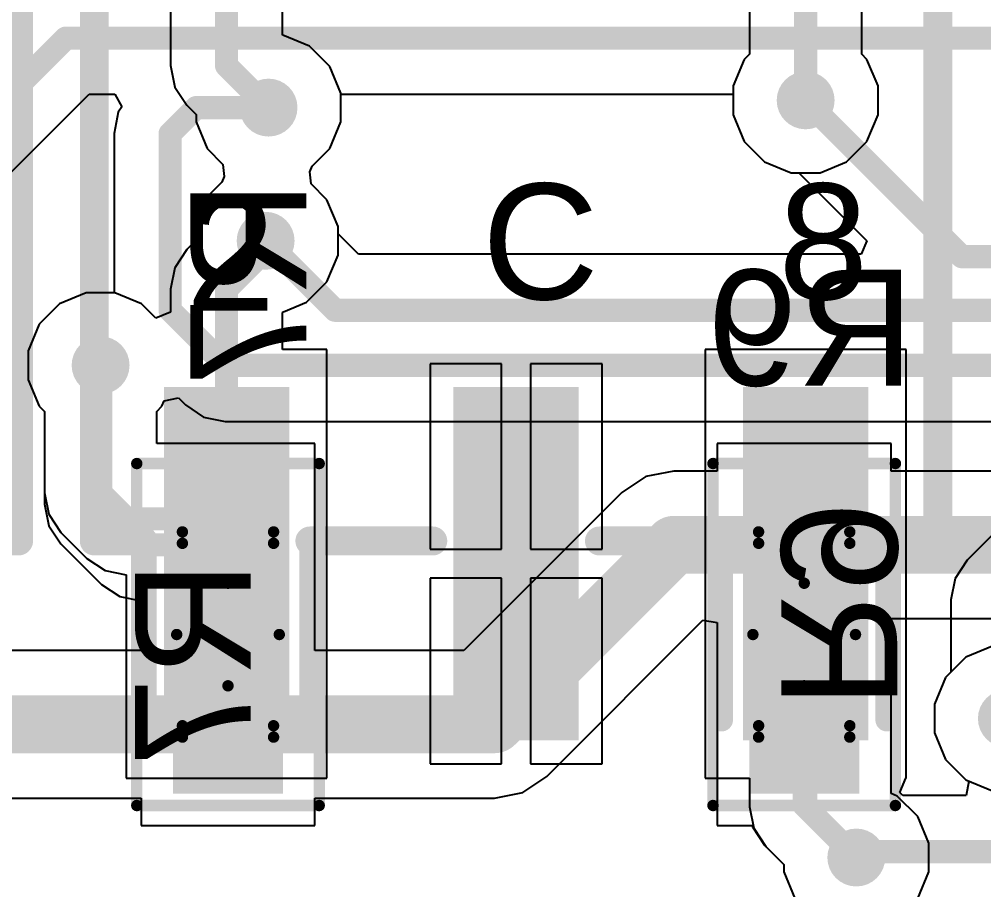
# Model space of a CAD drawing. Header units: inches. Extents: x -0.27 to 1.97, y -0.26 to 0.99.
# Drawn here: x 0.4909 to 0.824, y 0.3089 to 0.6095 of the extents above; entities that cross this region are included whole.
import ezdxf

# ---------------------------------------------------------------- set-up
doc = ezdxf.new("R2010")
doc.units = ezdxf.units.IN
doc.header["$MEASUREMENT"] = 0
for name, color, linetype in [('Bottom Layer', 5, 'Continuous'), ('Bottom Overlay', 54, 'Continuous'), ('Bottom Paste', 16, 'Continuous'), ('Bottom Solder', 6, 'Continuous'), ('Mechanical 10', 56, 'Continuous'), ('Mechanical 12', 56, 'Continuous'), ('Mechanical 14', 56, 'Continuous'), ('Mechanical 3', 76, 'Continuous'), ('Top Layer', 1, 'Continuous'), ('Top Overlay', 2, 'Continuous'), ('Top Paste', 8, 'Continuous'), ('Top Solder', 216, 'Continuous'), ('Via Holes', 16, 'Continuous')]:
    doc.layers.add(name, color=color, linetype=linetype)
doc.styles.add('Arial', font='', dxfattribs={"height": 0.2})
doc.styles.get('Arial').set_extended_font_data('Arial')

# ---------------------------------------------------------------- blocks, each defined once
blk = doc.blocks.new('SW_SMD_SM_STAR_10S_12')
at = {"layer": 'Top Layer'}
for points in [[(-0.119685, 0.212595), (-0.080315, 0.212595), (-0.080315, 0.094485), (-0.119685, 0.094485)], [(-0.019685, 0.212595), (0.019685, 0.212595), (0.019685, 0.094485), (-0.019685, 0.094485)], [(0.080315, 0.212595), (0.119685, 0.212595), (0.119685, 0.094485), (0.080315, 0.094485)], [(-0.119685, -0.094485), (-0.080315, -0.094485), (-0.080315, -0.212595), (-0.119685, -0.212595)], [(-0.019685, -0.094485), (0.019685, -0.094485), (0.019685, -0.212595), (-0.019685, -0.212595)], [(0.080315, -0.094485), (0.119685, -0.094485), (0.119685, -0.212595), (0.080315, -0.212595)]]:
    blk.add_hatch(color=1, dxfattribs=at).paths.add_polyline_path(points)
at = {"layer": 'Top Paste'}
for points in [[(-0.119685, 0.212595), (-0.080315, 0.212595), (-0.080315, 0.094485), (-0.119685, 0.094485)], [(-0.019685, 0.212595), (0.019685, 0.212595), (0.019685, 0.094485), (-0.019685, 0.094485)], [(0.080315, 0.212595), (0.119685, 0.212595), (0.119685, 0.094485), (0.080315, 0.094485)], [(-0.119685, -0.094485), (-0.080315, -0.094485), (-0.080315, -0.212595), (-0.119685, -0.212595)], [(-0.019685, -0.094485), (0.019685, -0.094485), (0.019685, -0.212595), (-0.019685, -0.212595)], [(0.080315, -0.094485), (0.119685, -0.094485), (0.119685, -0.212595), (0.080315, -0.212595)]]:
    blk.add_hatch(color=8, dxfattribs=at).paths.add_polyline_path(points)
at = {"layer": 'Top Solder'}
for points in [[(-0.121654, 0.214564), (-0.078346, 0.214564), (-0.078346, 0.092516), (-0.121654, 0.092516)], [(-0.021654, 0.214564), (0.021654, 0.214564), (0.021654, 0.092516), (-0.021654, 0.092516)], [(0.078346, 0.214564), (0.121654, 0.214564), (0.121654, 0.092516), (0.078346, 0.092516)], [(-0.121654, -0.092516), (-0.078346, -0.092516), (-0.078346, -0.214564), (-0.121654, -0.214564)], [(-0.021654, -0.092516), (0.021654, -0.092516), (0.021654, -0.214564), (-0.021654, -0.214564)], [(0.078346, -0.092516), (0.121654, -0.092516), (0.121654, -0.214564), (0.078346, -0.214564)]]:
    blk.add_hatch(color=216, dxfattribs=at).paths.add_polyline_path(points)
at = {"layer": 'Top Overlay'}
for points in [[(0.14174, 0.17323, 0.01, 0.01, 1), (0.13386, 0.17323, 0.01, 0.01, 1)], [(0.13136, 0.17323, 0.005, 0.005, 1), (0.13636, 0.17323, 0.005, 0.005, 1)], [(0.13924, 0.17323, 0.005, 0.005, 1), (0.14424, 0.17323, 0.005, 0.005, 1)], [(-0.148169, 0.145669, 0.005, 0.005, 1), (-0.143169, 0.145669, 0.005, 0.005, 1)], [(-0.148169, 0.145669, 0.005, 0.005, 1), (-0.143169, 0.145669, 0.005, 0.005, 1)], [(-0.131285, 0.145669, 0.005, 0.005, 1), (-0.126285, 0.145669, 0.005, 0.005, 1)], [(-0.073715, 0.145669, 0.005, 0.005, 1), (-0.068715, 0.145669, 0.005, 0.005, 1)], [(-0.031285, 0.145669, 0.005, 0.005, 1), (-0.026285, 0.145669, 0.005, 0.005, 1)], [(0.026285, 0.145669, 0.005, 0.005, 1), (0.031285, 0.145669, 0.005, 0.005, 1)], [(0.068715, 0.145669, 0.005, 0.005, 1), (0.073715, 0.145669, 0.005, 0.005, 1)], [(0.126285, 0.145669, 0.005, 0.005, 1), (0.131285, 0.145669, 0.005, 0.005, 1)], [(0.143169, 0.145669, 0.005, 0.005, 1), (0.148169, 0.145669, 0.005, 0.005, 1)], [(0.143169, 0.145669, 0.005, 0.005, 1), (0.148169, 0.145669, 0.005, 0.005, 1)], [(-0.148169, -0.145669, 0.005, 0.005, 1), (-0.143169, -0.145669, 0.005, 0.005, 1)], [(-0.148169, -0.145669, 0.005, 0.005, 1), (-0.143169, -0.145669, 0.005, 0.005, 1)], [(-0.131285, -0.145669, 0.005, 0.005, 1), (-0.126285, -0.145669, 0.005, 0.005, 1)], [(-0.073715, -0.145669, 0.005, 0.005, 1), (-0.068715, -0.145669, 0.005, 0.005, 1)], [(-0.031285, -0.145669, 0.005, 0.005, 1), (-0.026285, -0.145669, 0.005, 0.005, 1)], [(0.026285, -0.145669, 0.005, 0.005, 1), (0.031285, -0.145669, 0.005, 0.005, 1)], [(0.068715, -0.145669, 0.005, 0.005, 1), (0.073715, -0.145669, 0.005, 0.005, 1)], [(0.126285, -0.145669, 0.005, 0.005, 1), (0.131285, -0.145669, 0.005, 0.005, 1)], [(0.143169, -0.145669, 0.005, 0.005, 1), (0.148169, -0.145669, 0.005, 0.005, 1)], [(0.143169, -0.145669, 0.005, 0.005, 1), (0.148169, -0.145669, 0.005, 0.005, 1)]]:
    blk.add_lwpolyline(points, format="xyseb", close=True, dxfattribs=at)
for points in [[(-0.145669, 0.145669, 0.01, 0.01, 0), (-0.128785, 0.145669, 0.01, 0.01, 0)], [(-0.145669, -0.145669, 0.01, 0.01, 0), (-0.145669, 0.145669, 0.01, 0.01, 0)], [(-0.071215, 0.145669, 0.01, 0.01, 0), (-0.028785, 0.145669, 0.01, 0.01, 0)], [(0.028785, 0.145669, 0.01, 0.01, 0), (0.071215, 0.145669, 0.01, 0.01, 0)], [(0.128785, 0.145669, 0.01, 0.01, 0), (0.145669, 0.145669, 0.01, 0.01, 0)], [(0.145669, -0.145669, 0.01, 0.01, 0), (0.145669, 0.145669, 0.01, 0.01, 0)], [(-0.145669, -0.145669, 0.01, 0.01, 0), (-0.128785, -0.145669, 0.01, 0.01, 0)], [(-0.071215, -0.145669, 0.01, 0.01, 0), (-0.028785, -0.145669, 0.01, 0.01, 0)], [(0.028785, -0.145669, 0.01, 0.01, 0), (0.071215, -0.145669, 0.01, 0.01, 0)], [(0.128785, -0.145669, 0.01, 0.01, 0), (0.145669, -0.145669, 0.01, 0.01, 0)]]:
    blk.add_lwpolyline(points, format="xyseb", dxfattribs=at)
at = {"layer": 'Top Overlay', "style": 'Arial'}
for s, p in [('4', (-0.11811, 0.051957)), ('C', (-0.01575, 0.048017)), ('1', (0.09449, 0.048017)), ('C', (-0.01181, -0.062223)), ('8', (0.09055, -0.062223)), ('2', (-0.11417, -0.066153))]:
    blk.add_text(s, height=0.04, dxfattribs=at).set_placement(p)
blk = doc.blocks.new('SW_SMD_SM_STAR_10S_13')
at = {"layer": 'Top Layer'}
for points in [[(-0.119685, 0.212595), (-0.080315, 0.212595), (-0.080315, 0.094485), (-0.119685, 0.094485)], [(-0.019685, 0.212595), (0.019685, 0.212595), (0.019685, 0.094485), (-0.019685, 0.094485)], [(0.080315, 0.212595), (0.119685, 0.212595), (0.119685, 0.094485), (0.080315, 0.094485)], [(-0.119685, -0.094485), (-0.080315, -0.094485), (-0.080315, -0.212595), (-0.119685, -0.212595)], [(-0.019685, -0.094485), (0.019685, -0.094485), (0.019685, -0.212595), (-0.019685, -0.212595)], [(0.080315, -0.094485), (0.119685, -0.094485), (0.119685, -0.212595), (0.080315, -0.212595)]]:
    blk.add_hatch(color=1, dxfattribs=at).paths.add_polyline_path(points)
at = {"layer": 'Top Paste'}
for points in [[(-0.119685, 0.212595), (-0.080315, 0.212595), (-0.080315, 0.094485), (-0.119685, 0.094485)], [(-0.019685, 0.212595), (0.019685, 0.212595), (0.019685, 0.094485), (-0.019685, 0.094485)], [(0.080315, 0.212595), (0.119685, 0.212595), (0.119685, 0.094485), (0.080315, 0.094485)], [(-0.119685, -0.094485), (-0.080315, -0.094485), (-0.080315, -0.212595), (-0.119685, -0.212595)], [(-0.019685, -0.094485), (0.019685, -0.094485), (0.019685, -0.212595), (-0.019685, -0.212595)], [(0.080315, -0.094485), (0.119685, -0.094485), (0.119685, -0.212595), (0.080315, -0.212595)]]:
    blk.add_hatch(color=8, dxfattribs=at).paths.add_polyline_path(points)
at = {"layer": 'Top Solder'}
for points in [[(-0.121654, 0.214564), (-0.078346, 0.214564), (-0.078346, 0.092516), (-0.121654, 0.092516)], [(-0.021654, 0.214564), (0.021654, 0.214564), (0.021654, 0.092516), (-0.021654, 0.092516)], [(0.078346, 0.214564), (0.121654, 0.214564), (0.121654, 0.092516), (0.078346, 0.092516)], [(-0.121654, -0.092516), (-0.078346, -0.092516), (-0.078346, -0.214564), (-0.121654, -0.214564)], [(-0.021654, -0.092516), (0.021654, -0.092516), (0.021654, -0.214564), (-0.021654, -0.214564)], [(0.078346, -0.092516), (0.121654, -0.092516), (0.121654, -0.214564), (0.078346, -0.214564)]]:
    blk.add_hatch(color=216, dxfattribs=at).paths.add_polyline_path(points)
at = {"layer": 'Top Overlay'}
for points in [[(0.14174, 0.17323, 0.01, 0.01, 1), (0.13386, 0.17323, 0.01, 0.01, 1)], [(0.13136, 0.17323, 0.005, 0.005, 1), (0.13636, 0.17323, 0.005, 0.005, 1)], [(0.13924, 0.17323, 0.005, 0.005, 1), (0.14424, 0.17323, 0.005, 0.005, 1)], [(-0.148169, 0.145669, 0.005, 0.005, 1), (-0.143169, 0.145669, 0.005, 0.005, 1)], [(-0.148169, 0.145669, 0.005, 0.005, 1), (-0.143169, 0.145669, 0.005, 0.005, 1)], [(-0.131285, 0.145669, 0.005, 0.005, 1), (-0.126285, 0.145669, 0.005, 0.005, 1)], [(-0.073715, 0.145669, 0.005, 0.005, 1), (-0.068715, 0.145669, 0.005, 0.005, 1)], [(-0.031285, 0.145669, 0.005, 0.005, 1), (-0.026285, 0.145669, 0.005, 0.005, 1)], [(0.026285, 0.145669, 0.005, 0.005, 1), (0.031285, 0.145669, 0.005, 0.005, 1)], [(0.068715, 0.145669, 0.005, 0.005, 1), (0.073715, 0.145669, 0.005, 0.005, 1)], [(0.126285, 0.145669, 0.005, 0.005, 1), (0.131285, 0.145669, 0.005, 0.005, 1)], [(0.143169, 0.145669, 0.005, 0.005, 1), (0.148169, 0.145669, 0.005, 0.005, 1)], [(0.143169, 0.145669, 0.005, 0.005, 1), (0.148169, 0.145669, 0.005, 0.005, 1)], [(-0.148169, -0.145669, 0.005, 0.005, 1), (-0.143169, -0.145669, 0.005, 0.005, 1)], [(-0.148169, -0.145669, 0.005, 0.005, 1), (-0.143169, -0.145669, 0.005, 0.005, 1)], [(-0.131285, -0.145669, 0.005, 0.005, 1), (-0.126285, -0.145669, 0.005, 0.005, 1)], [(-0.073715, -0.145669, 0.005, 0.005, 1), (-0.068715, -0.145669, 0.005, 0.005, 1)], [(-0.031285, -0.145669, 0.005, 0.005, 1), (-0.026285, -0.145669, 0.005, 0.005, 1)], [(0.026285, -0.145669, 0.005, 0.005, 1), (0.031285, -0.145669, 0.005, 0.005, 1)], [(0.068715, -0.145669, 0.005, 0.005, 1), (0.073715, -0.145669, 0.005, 0.005, 1)], [(0.126285, -0.145669, 0.005, 0.005, 1), (0.131285, -0.145669, 0.005, 0.005, 1)], [(0.143169, -0.145669, 0.005, 0.005, 1), (0.148169, -0.145669, 0.005, 0.005, 1)], [(0.143169, -0.145669, 0.005, 0.005, 1), (0.148169, -0.145669, 0.005, 0.005, 1)]]:
    blk.add_lwpolyline(points, format="xyseb", close=True, dxfattribs=at)
for points in [[(-0.145669, 0.145669, 0.01, 0.01, 0), (-0.128785, 0.145669, 0.01, 0.01, 0)], [(-0.145669, -0.145669, 0.01, 0.01, 0), (-0.145669, 0.145669, 0.01, 0.01, 0)], [(-0.071215, 0.145669, 0.01, 0.01, 0), (-0.028785, 0.145669, 0.01, 0.01, 0)], [(0.028785, 0.145669, 0.01, 0.01, 0), (0.071215, 0.145669, 0.01, 0.01, 0)], [(0.128785, 0.145669, 0.01, 0.01, 0), (0.145669, 0.145669, 0.01, 0.01, 0)], [(0.145669, -0.145669, 0.01, 0.01, 0), (0.145669, 0.145669, 0.01, 0.01, 0)], [(-0.145669, -0.145669, 0.01, 0.01, 0), (-0.128785, -0.145669, 0.01, 0.01, 0)], [(-0.071215, -0.145669, 0.01, 0.01, 0), (-0.028785, -0.145669, 0.01, 0.01, 0)], [(0.028785, -0.145669, 0.01, 0.01, 0), (0.071215, -0.145669, 0.01, 0.01, 0)], [(0.128785, -0.145669, 0.01, 0.01, 0), (0.145669, -0.145669, 0.01, 0.01, 0)]]:
    blk.add_lwpolyline(points, format="xyseb", dxfattribs=at)
at = {"layer": 'Top Overlay', "style": 'Arial'}
for s, p in [('4', (-0.11811, 0.051957)), ('C', (-0.01575, 0.048017)), ('1', (0.09449, 0.048017)), ('C', (-0.01181, -0.062223)), ('8', (0.09055, -0.062223)), ('2', (-0.11417, -0.066153))]:
    blk.add_text(s, height=0.04, dxfattribs=at).set_placement(p)
blk = doc.blocks.new('RESC1608X055N_0603_B_23')
at = {"layer": 'Bottom Layer'}
for points in [[(-0.05098, 0.015), (-0.01098, 0.015), (-0.01098, -0.015), (-0.05098, -0.015)], [(0.01098, 0.015), (0.05098, 0.015), (0.05098, -0.015), (0.01098, -0.015)]]:
    blk.add_hatch(color=5, dxfattribs=at).paths.add_polyline_path(points)
at = {"layer": 'Bottom Paste'}
for points in [[(-0.05098, 0.015), (-0.01098, 0.015), (-0.01098, -0.015), (-0.05098, -0.015)], [(0.01098, 0.015), (0.05098, 0.015), (0.05098, -0.015), (0.01098, -0.015)]]:
    blk.add_hatch(color=16, dxfattribs=at).paths.add_polyline_path(points)
at = {"layer": 'Bottom Solder'}
for points in [[(-0.05498, 0.019), (-0.00698, 0.019), (-0.00698, -0.019), (-0.05498, -0.019)], [(0.00698, 0.019), (0.05498, 0.019), (0.05498, -0.019), (0.00698, -0.019)]]:
    blk.add_hatch(color=6, dxfattribs=at).paths.add_polyline_path(points)
at = {"layer": 'Mechanical 3'}
h = blk.add_hatch(color=76, dxfattribs=at)
edge = h.paths.add_edge_path()
edge.add_arc((0, 0), 0.005, 0, 360)
at = {"layer": 'Bottom Overlay'}
for points in [[(-0.02953, 0.02854, 0.00787, 0.00787, 0), (0.02953, 0.02854, 0.00787, 0.00787, 0)], [(-0.02953, -0.02854, 0.00787, 0.00787, 0), (0.02953, -0.02854, 0.00787, 0.00787, 0)]]:
    blk.add_lwpolyline(points, format="xyseb", dxfattribs=at)
for points in [[(-0.0315, 0.02854, 0.00394, 0.00394, 1), (-0.02756, 0.02854, 0.00394, 0.00394, 1)], [(0.02756, 0.02854, 0.00394, 0.00394, 1), (0.0315, 0.02854, 0.00394, 0.00394, 1)], [(-0.0315, -0.02854, 0.00394, 0.00394, 1), (-0.02756, -0.02854, 0.00394, 0.00394, 1)], [(0.02756, -0.02854, 0.00394, 0.00394, 1), (0.0315, -0.02854, 0.00394, 0.00394, 1)]]:
    blk.add_lwpolyline(points, format="xyseb", close=True, dxfattribs=at)
at = {"layer": 'Mechanical 10'}
for points in [[(-0.03543, 0.01575, 0.00394, 0.00394, 0), (0.03543, 0.01575, 0.00394, 0.00394, 0)], [(-0.03543, 0.01575, 0.00394, 0.00394, 0), (-0.03543, -0.01575, 0.00394, 0.00394, 0)], [(0.03543, 0.01575, 0.00394, 0.00394, 0), (0.03543, -0.01575, 0.00394, 0.00394, 0)], [(-0.03543, -0.01575, 0.00394, 0.00394, 0), (0.03543, -0.01575, 0.00394, 0.00394, 0)]]:
    blk.add_lwpolyline(points, format="xyseb", dxfattribs=at)
for points in [[(-0.03642, 0.01575, 0.00197, 0.00197, 1), (-0.03445, 0.01575, 0.00197, 0.00197, 1)], [(-0.03642, 0.01575, 0.00197, 0.00197, 1), (-0.03445, 0.01575, 0.00197, 0.00197, 1)], [(0.03445, 0.01575, 0.00197, 0.00197, 1), (0.03642, 0.01575, 0.00197, 0.00197, 1)], [(0.03445, 0.01575, 0.00197, 0.00197, 1), (0.03642, 0.01575, 0.00197, 0.00197, 1)], [(-0.03642, -0.01575, 0.00197, 0.00197, 1), (-0.03445, -0.01575, 0.00197, 0.00197, 1)], [(-0.03642, -0.01575, 0.00197, 0.00197, 1), (-0.03445, -0.01575, 0.00197, 0.00197, 1)], [(0.03445, -0.01575, 0.00197, 0.00197, 1), (0.03642, -0.01575, 0.00197, 0.00197, 1)], [(0.03445, -0.01575, 0.00197, 0.00197, 1), (0.03642, -0.01575, 0.00197, 0.00197, 1)]]:
    blk.add_lwpolyline(points, format="xyseb", close=True, dxfattribs=at)
at = {"layer": 'Mechanical 12'}
for points in [[(-0.03149, 0.01574, 0.00394, 0.00394, 0), (0.0315, 0.01574, 0.00394, 0.00394, 0)], [(-0.03149, 0.01574, 0.00394, 0.00394, 0), (-0.03149, -0.01575, 0.00394, 0.00394, 0)], [(0.0315, 0.01574, 0.00394, 0.00394, 0), (0.0315, -0.01575, 0.00394, 0.00394, 0)], [(-0.03149, -0.01575, 0.00394, 0.00394, 0), (0.0315, -0.01575, 0.00394, 0.00394, 0)]]:
    blk.add_lwpolyline(points, format="xyseb", dxfattribs=at)
for points in [[(-0.03248, 0.01574, 0.00197, 0.00197, 1), (-0.03051, 0.01574, 0.00197, 0.00197, 1)], [(-0.03248, 0.01574, 0.00197, 0.00197, 1), (-0.03051, 0.01574, 0.00197, 0.00197, 1)], [(0.03052, 0.01574, 0.00197, 0.00197, 1), (0.03248, 0.01574, 0.00197, 0.00197, 1)], [(0.03052, 0.01574, 0.00197, 0.00197, 1), (0.03248, 0.01574, 0.00197, 0.00197, 1)], [(-0.03248, -0.01575, 0.00197, 0.00197, 1), (-0.03051, -0.01575, 0.00197, 0.00197, 1)], [(-0.03248, -0.01575, 0.00197, 0.00197, 1), (-0.03051, -0.01575, 0.00197, 0.00197, 1)], [(0.03052, -0.01575, 0.00197, 0.00197, 1), (0.03248, -0.01575, 0.00197, 0.00197, 1)], [(0.03052, -0.01575, 0.00197, 0.00197, 1), (0.03248, -0.01575, 0.00197, 0.00197, 1)]]:
    blk.add_lwpolyline(points, format="xyseb", close=True, dxfattribs=at)
at = {"layer": 'Mechanical 14'}
for points in [[(-0.05906, 0.0315, 0.00394, 0.00394, 0), (0.05906, 0.0315, 0.00394, 0.00394, 0)], [(-0.05906, 0.0315, 0.00394, 0.00394, 0), (-0.05906, -0.0315, 0.00394, 0.00394, 0)], [(0.05906, 0.0315, 0.00394, 0.00394, 0), (0.05906, -0.0315, 0.00394, 0.00394, 0)], [(0, 0.01772, 0.00394, 0.00394, 0), (0, -0.01772, 0.00394, 0.00394, 0)], [(-0.01772, 0, 0.00394, 0.00394, 0), (0.01772, 0, 0.00394, 0.00394, 0)], [(-0.05906, -0.0315, 0.00394, 0.00394, 0), (0.05906, -0.0315, 0.00394, 0.00394, 0)]]:
    blk.add_lwpolyline(points, format="xyseb", dxfattribs=at)
for points in [[(-0.06004, 0.0315, 0.00197, 0.00197, 1), (-0.05807, 0.0315, 0.00197, 0.00197, 1)], [(-0.06004, 0.0315, 0.00197, 0.00197, 1), (-0.05807, 0.0315, 0.00197, 0.00197, 1)], [(0.05807, 0.0315, 0.00197, 0.00197, 1), (0.06004, 0.0315, 0.00197, 0.00197, 1)], [(0.05807, 0.0315, 0.00197, 0.00197, 1), (0.06004, 0.0315, 0.00197, 0.00197, 1)], [(-0.00098, 0.01772, 0.00197, 0.00197, 1), (0.00098, 0.01772, 0.00197, 0.00197, 1)], [(-0.0187, 0, 0.00197, 0.00197, 1), (-0.01673, 0, 0.00197, 0.00197, 1)], [(0.01673, 0, 0.00197, 0.00197, 1), (0.0187, 0, 0.00197, 0.00197, 1)], [(-0.00098, -0.01772, 0.00197, 0.00197, 1), (0.00098, -0.01772, 0.00197, 0.00197, 1)], [(-0.06004, -0.0315, 0.00197, 0.00197, 1), (-0.05807, -0.0315, 0.00197, 0.00197, 1)], [(-0.06004, -0.0315, 0.00197, 0.00197, 1), (-0.05807, -0.0315, 0.00197, 0.00197, 1)], [(0.05807, -0.0315, 0.00197, 0.00197, 1), (0.06004, -0.0315, 0.00197, 0.00197, 1)], [(0.05807, -0.0315, 0.00197, 0.00197, 1), (0.06004, -0.0315, 0.00197, 0.00197, 1)]]:
    blk.add_lwpolyline(points, format="xyseb", close=True, dxfattribs=at)
at = {"layer": 'Mechanical 10', "style": 'Arial', "text_generation_flag": 2}
blk.add_text('R9', height=0.04, rotation=180, dxfattribs=at).set_placement((-0.02559, 0.00787))
blk = doc.blocks.new('RESC1608X055N_0603_B_25')
at = {"layer": 'Bottom Layer'}
for points in [[(-0.05098, 0.015), (-0.01098, 0.015), (-0.01098, -0.015), (-0.05098, -0.015)], [(0.01098, 0.015), (0.05098, 0.015), (0.05098, -0.015), (0.01098, -0.015)]]:
    blk.add_hatch(color=5, dxfattribs=at).paths.add_polyline_path(points)
at = {"layer": 'Bottom Paste'}
for points in [[(-0.05098, 0.015), (-0.01098, 0.015), (-0.01098, -0.015), (-0.05098, -0.015)], [(0.01098, 0.015), (0.05098, 0.015), (0.05098, -0.015), (0.01098, -0.015)]]:
    blk.add_hatch(color=16, dxfattribs=at).paths.add_polyline_path(points)
at = {"layer": 'Bottom Solder'}
for points in [[(-0.05498, 0.019), (-0.00698, 0.019), (-0.00698, -0.019), (-0.05498, -0.019)], [(0.00698, 0.019), (0.05498, 0.019), (0.05498, -0.019), (0.00698, -0.019)]]:
    blk.add_hatch(color=6, dxfattribs=at).paths.add_polyline_path(points)
at = {"layer": 'Mechanical 3'}
h = blk.add_hatch(color=76, dxfattribs=at)
edge = h.paths.add_edge_path()
edge.add_arc((0, 0), 0.005, 0, 360)
at = {"layer": 'Bottom Overlay'}
for points in [[(0.02953, 0.02854, 0.00787, 0.00787, 0), (-0.02953, 0.02854, 0.00787, 0.00787, 0)], [(0.02953, -0.02854, 0.00787, 0.00787, 0), (-0.02953, -0.02854, 0.00787, 0.00787, 0)]]:
    blk.add_lwpolyline(points, format="xyseb", dxfattribs=at)
for points in [[(-0.0315, 0.02854, 0.00394, 0.00394, 1), (-0.02756, 0.02854, 0.00394, 0.00394, 1)], [(0.02756, 0.02854, 0.00394, 0.00394, 1), (0.0315, 0.02854, 0.00394, 0.00394, 1)], [(-0.0315, -0.02854, 0.00394, 0.00394, 1), (-0.02756, -0.02854, 0.00394, 0.00394, 1)], [(0.02756, -0.02854, 0.00394, 0.00394, 1), (0.0315, -0.02854, 0.00394, 0.00394, 1)]]:
    blk.add_lwpolyline(points, format="xyseb", close=True, dxfattribs=at)
at = {"layer": 'Mechanical 10'}
for points in [[(0.03543, 0.01575, 0.00394, 0.00394, 0), (-0.03543, 0.01575, 0.00394, 0.00394, 0)], [(-0.03543, -0.01575, 0.00394, 0.00394, 0), (-0.03543, 0.01575, 0.00394, 0.00394, 0)], [(0.03543, -0.01575, 0.00394, 0.00394, 0), (0.03543, 0.01575, 0.00394, 0.00394, 0)], [(0.03543, -0.01575, 0.00394, 0.00394, 0), (-0.03543, -0.01575, 0.00394, 0.00394, 0)]]:
    blk.add_lwpolyline(points, format="xyseb", dxfattribs=at)
for points in [[(-0.03642, 0.01575, 0.00197, 0.00197, 1), (-0.03445, 0.01575, 0.00197, 0.00197, 1)], [(-0.03642, 0.01575, 0.00197, 0.00197, 1), (-0.03445, 0.01575, 0.00197, 0.00197, 1)], [(0.03445, 0.01575, 0.00197, 0.00197, 1), (0.03642, 0.01575, 0.00197, 0.00197, 1)], [(0.03445, 0.01575, 0.00197, 0.00197, 1), (0.03642, 0.01575, 0.00197, 0.00197, 1)], [(-0.03642, -0.01575, 0.00197, 0.00197, 1), (-0.03445, -0.01575, 0.00197, 0.00197, 1)], [(-0.03642, -0.01575, 0.00197, 0.00197, 1), (-0.03445, -0.01575, 0.00197, 0.00197, 1)], [(0.03445, -0.01575, 0.00197, 0.00197, 1), (0.03642, -0.01575, 0.00197, 0.00197, 1)], [(0.03445, -0.01575, 0.00197, 0.00197, 1), (0.03642, -0.01575, 0.00197, 0.00197, 1)]]:
    blk.add_lwpolyline(points, format="xyseb", close=True, dxfattribs=at)
at = {"layer": 'Mechanical 12'}
for points in [[(0.0315, 0.01574, 0.00394, 0.00394, 0), (-0.03149, 0.01574, 0.00394, 0.00394, 0)], [(-0.03149, -0.01575, 0.00394, 0.00394, 0), (-0.03149, 0.01574, 0.00394, 0.00394, 0)], [(0.0315, -0.01575, 0.00394, 0.00394, 0), (0.0315, 0.01574, 0.00394, 0.00394, 0)], [(0.0315, -0.01575, 0.00394, 0.00394, 0), (-0.03149, -0.01575, 0.00394, 0.00394, 0)]]:
    blk.add_lwpolyline(points, format="xyseb", dxfattribs=at)
for points in [[(-0.03248, 0.01574, 0.00197, 0.00197, 1), (-0.03051, 0.01574, 0.00197, 0.00197, 1)], [(-0.03248, 0.01574, 0.00197, 0.00197, 1), (-0.03051, 0.01574, 0.00197, 0.00197, 1)], [(0.03052, 0.01574, 0.00197, 0.00197, 1), (0.03248, 0.01574, 0.00197, 0.00197, 1)], [(0.03052, 0.01574, 0.00197, 0.00197, 1), (0.03248, 0.01574, 0.00197, 0.00197, 1)], [(-0.03248, -0.01575, 0.00197, 0.00197, 1), (-0.03051, -0.01575, 0.00197, 0.00197, 1)], [(-0.03248, -0.01575, 0.00197, 0.00197, 1), (-0.03051, -0.01575, 0.00197, 0.00197, 1)], [(0.03052, -0.01575, 0.00197, 0.00197, 1), (0.03248, -0.01575, 0.00197, 0.00197, 1)], [(0.03052, -0.01575, 0.00197, 0.00197, 1), (0.03248, -0.01575, 0.00197, 0.00197, 1)]]:
    blk.add_lwpolyline(points, format="xyseb", close=True, dxfattribs=at)
at = {"layer": 'Mechanical 14'}
for points in [[(0.05906, 0.0315, 0.00394, 0.00394, 0), (-0.05906, 0.0315, 0.00394, 0.00394, 0)], [(-0.05906, -0.0315, 0.00394, 0.00394, 0), (-0.05906, 0.0315, 0.00394, 0.00394, 0)], [(0.05906, -0.0315, 0.00394, 0.00394, 0), (0.05906, 0.0315, 0.00394, 0.00394, 0)], [(0, -0.01772, 0.00394, 0.00394, 0), (0, 0.01772, 0.00394, 0.00394, 0)], [(0.01772, 0, 0.00394, 0.00394, 0), (-0.01772, 0, 0.00394, 0.00394, 0)], [(0.05906, -0.0315, 0.00394, 0.00394, 0), (-0.05906, -0.0315, 0.00394, 0.00394, 0)]]:
    blk.add_lwpolyline(points, format="xyseb", dxfattribs=at)
for points in [[(-0.06004, 0.0315, 0.00197, 0.00197, 1), (-0.05807, 0.0315, 0.00197, 0.00197, 1)], [(-0.06004, 0.0315, 0.00197, 0.00197, 1), (-0.05807, 0.0315, 0.00197, 0.00197, 1)], [(0.05807, 0.0315, 0.00197, 0.00197, 1), (0.06004, 0.0315, 0.00197, 0.00197, 1)], [(0.05807, 0.0315, 0.00197, 0.00197, 1), (0.06004, 0.0315, 0.00197, 0.00197, 1)], [(-0.00098, 0.01772, 0.00197, 0.00197, 1), (0.00098, 0.01772, 0.00197, 0.00197, 1)], [(-0.0187, 0, 0.00197, 0.00197, 1), (-0.01673, 0, 0.00197, 0.00197, 1)], [(0.01673, 0, 0.00197, 0.00197, 1), (0.0187, 0, 0.00197, 0.00197, 1)], [(-0.00098, -0.01772, 0.00197, 0.00197, 1), (0.00098, -0.01772, 0.00197, 0.00197, 1)], [(-0.06004, -0.0315, 0.00197, 0.00197, 1), (-0.05807, -0.0315, 0.00197, 0.00197, 1)], [(-0.06004, -0.0315, 0.00197, 0.00197, 1), (-0.05807, -0.0315, 0.00197, 0.00197, 1)], [(0.05807, -0.0315, 0.00197, 0.00197, 1), (0.06004, -0.0315, 0.00197, 0.00197, 1)], [(0.05807, -0.0315, 0.00197, 0.00197, 1), (0.06004, -0.0315, 0.00197, 0.00197, 1)]]:
    blk.add_lwpolyline(points, format="xyseb", close=True, dxfattribs=at)
at = {"layer": 'Mechanical 10', "style": 'Arial', "text_generation_flag": 2}
blk.add_text('R7', height=0.04, rotation=-180, dxfattribs=at).set_placement((-0.02559, 0.00787))

msp = doc.modelspace()

# ---------------------------------------------------------------- hatches: boundary and pattern name
at = {"layer": 'Bottom Layer'}
h = msp.add_hatch(color=5, dxfattribs=at)
edge = h.paths.add_edge_path()
edge.add_arc((0.7625, 0.5815), 0.01, 0, 360)
h = msp.add_hatch(color=5, dxfattribs=at)
edge = h.paths.add_edge_path()
edge.add_arc((0.577, 0.579), 0.01, 0, 360)
h = msp.add_hatch(color=5, dxfattribs=at)
edge = h.paths.add_edge_path()
edge.add_arc((0.576, 0.533), 0.01, 0, 360)
h = msp.add_hatch(color=5, dxfattribs=at)
edge = h.paths.add_edge_path()
edge.add_arc((0.519, 0.49), 0.01, 0, 360)
h = msp.add_hatch(color=5, dxfattribs=at)
edge = h.paths.add_edge_path()
edge.add_arc((0.832, 0.368), 0.01, 0, 360)
h = msp.add_hatch(color=5, dxfattribs=at)
edge = h.paths.add_edge_path()
edge.add_arc((0.78, 0.32), 0.01, 0, 360)
at = {"layer": 'Top Layer'}
h = msp.add_hatch(color=1, dxfattribs=at)
edge = h.paths.add_edge_path()
edge.add_arc((0.7625, 0.5815), 0.01, 0, 360)
h = msp.add_hatch(color=1, dxfattribs=at)
edge = h.paths.add_edge_path()
edge.add_arc((0.577, 0.579), 0.01, 0, 360)
h = msp.add_hatch(color=1, dxfattribs=at)
edge = h.paths.add_edge_path()
edge.add_arc((0.576, 0.533), 0.01, 0, 360)
h = msp.add_hatch(color=1, dxfattribs=at)
edge = h.paths.add_edge_path()
edge.add_arc((0.519, 0.49), 0.01, 0, 360)
h = msp.add_hatch(color=1, dxfattribs=at)
edge = h.paths.add_edge_path()
edge.add_arc((0.832, 0.368), 0.01, 0, 360)
h = msp.add_hatch(color=1, dxfattribs=at)
edge = h.paths.add_edge_path()
edge.add_arc((0.78, 0.32), 0.01, 0, 360)
at = {"layer": 'Via Holes'}
h = msp.add_hatch(color=7, dxfattribs=at)
edge = h.paths.add_edge_path()
edge.add_arc((0.7625, 0.5815), 0.006, 0, 360)
h = msp.add_hatch(color=7, dxfattribs=at)
edge = h.paths.add_edge_path()
edge.add_arc((0.577, 0.579), 0.006, 0, 360)
h = msp.add_hatch(color=7, dxfattribs=at)
edge = h.paths.add_edge_path()
edge.add_arc((0.576, 0.533), 0.006, 0, 360)
h = msp.add_hatch(color=7, dxfattribs=at)
edge = h.paths.add_edge_path()
edge.add_arc((0.519, 0.49), 0.006, 0, 360)
h = msp.add_hatch(color=7, dxfattribs=at)
edge = h.paths.add_edge_path()
edge.add_arc((0.78, 0.32), 0.006, 0, 360)

# ---------------------------------------------------------------- linework, layer by layer
at = {"layer": 'Bottom Layer'}
for p, q in [((0.47, 0.5386), (0.51502, 0.58363)), ((0.51502, 0.58363), (0.52395, 0.58363)), ((0.52395, 0.58363), (0.52631, 0.57922)), ((0.602, 0.57403), (0.602, 0.58363)), ((0.602, 0.58363), (0.7375, 0.58363)), ((0.7375, 0.58363), (0.7375, 0.57653)), ((0.5251, 0.57741), (0.52363, 0.57)), ((0.52631, 0.57922), (0.5251, 0.57741)), ((0.7375, 0.57653), (0.74131, 0.56734)), ((0.59819, 0.56484), (0.602, 0.57403)), ((0.52363, 0.57), (0.52363, 0.515)), ((0.74131, 0.56734), (0.74834, 0.56031)), ((0.59212, 0.55877), (0.59819, 0.56484)), ((0.74834, 0.56031), (0.75753, 0.5565)), ((0.59127, 0.55679), (0.59212, 0.55877)), ((0.59173, 0.55263), (0.59127, 0.55679)), ((0.75753, 0.5565), (0.7601, 0.5565)), ((0.7601, 0.5565), (0.78361, 0.53299)), ((0.59719, 0.54716), (0.59173, 0.55263)), ((0.601, 0.53797), (0.59719, 0.54716)), ((0.601, 0.5354), (0.601, 0.53797)), ((0.60802, 0.52837), (0.601, 0.5354)), ((0.78361, 0.53299), (0.7817, 0.52837)), ((0.7817, 0.52837), (0.60802, 0.52837)), ((0.51403, 0.515), (0.50484, 0.51119)), ((0.52363, 0.515), (0.51403, 0.515)), ((0.50484, 0.51119), (0.49781, 0.50416)), ((0.49781, 0.50416), (0.494, 0.49497)), ((0.494, 0.49497), (0.494, 0.48503)), ((0.494, 0.48503), (0.49781, 0.47584)), ((0.54019, 0.47584), (0.54098, 0.47774)), ((0.54098, 0.47774), (0.54589, 0.47872)), ((0.54589, 0.47872), (0.5483, 0.4763)), ((0.49781, 0.47584), (0.49963, 0.47402)), ((0.49963, 0.47402), (0.49963, 0.442)), ((0.53837, 0.47402), (0.54019, 0.47584)), ((0.53837, 0.463), (0.53837, 0.47402)), ((0.5483, 0.4763), (0.55459, 0.4721)), ((0.55459, 0.4721), (0.562, 0.47063)), ((0.562, 0.47063), (1.07246, 0.47063)), ((0.593, 0.463), (0.53837, 0.463)), ((0.593, 0.39152), (0.593, 0.463)), ((0.792, 0.463), (0.732, 0.463)), ((0.732, 0.463), (0.732, 0.45349)), ((0.792, 0.45349), (0.792, 0.463)), ((0.717, 0.45349), (0.70725, 0.45155)), ((0.732, 0.45349), (0.717, 0.45349)), ((0.851, 0.45349), (0.792, 0.45349)), ((0.70725, 0.45155), (0.69898, 0.44602)), ((0.69898, 0.44602), (0.64447, 0.39152)), ((0.49963, 0.442), (0.5011, 0.43459)), ((0.5011, 0.43459), (0.5053, 0.4283)), ((0.5053, 0.4283), (0.5193, 0.4143)), ((0.5193, 0.4143), (0.52559, 0.4101)), ((0.52559, 0.4101), (0.533, 0.40863)), ((0.533, 0.40863), (0.533, 0.39152)), ((0.67306, 0.34801), (0.727, 0.40195)), ((0.727, 0.40195), (0.732, 0.40116)), ((0.732, 0.40116), (0.732, 0.33103)), ((0.792, 0.34209), (0.792, 0.40251)), ((0.792, 0.40251), (0.851, 0.40251)), ((0.533, 0.39152), (0.478, 0.39152)), ((0.64447, 0.39152), (0.593, 0.39152)), ((0.82703, 0.393), (0.81784, 0.38919)), ((0.81784, 0.38919), (0.81081, 0.38216)), ((0.81081, 0.38216), (0.807, 0.37297)), ((0.807, 0.37297), (0.807, 0.36303)), ((0.807, 0.36303), (0.81081, 0.35384)), ((0.81081, 0.35384), (0.81784, 0.34681)), ((0.66479, 0.34248), (0.67306, 0.34801)), ((0.81784, 0.34681), (0.82703, 0.343)), ((0.478, 0.34054), (0.533, 0.34054)), ((0.533, 0.34054), (0.533, 0.33103)), ((0.593, 0.33103), (0.593, 0.34054)), ((0.593, 0.34054), (0.65503, 0.34054)), ((0.65503, 0.34054), (0.66479, 0.34248)), ((0.79416, 0.34119), (0.792, 0.34209)), ((0.80119, 0.33416), (0.79416, 0.34119)), ((0.805, 0.32497), (0.80119, 0.33416)), ((0.533, 0.33103), (0.593, 0.33103)), ((0.732, 0.33103), (0.74401, 0.33103)), ((0.74401, 0.33103), (0.7441, 0.33059)), ((0.7441, 0.33059), (0.7483, 0.3243)), ((0.7483, 0.3243), (0.755, 0.3176)), ((0.805, 0.31503), (0.805, 0.32497)), ((0.755, 0.3176), (0.755, 0.31503)), ((0.755, 0.31503), (0.75881, 0.30584)), ((0.80119, 0.30584), (0.805, 0.31503))]:
    msp.add_line(p, q, dxfattribs=at)
for points in [[(0.445, 0.541, 0.008, 0.008, 0), (0.507, 0.603, 0.008, 0.008, 0)], [(0.507, 0.603, 0.008, 0.008, 0), (1.162, 0.603, 0.008, 0.008, 0)], [(0.543, 0.57, 0.008, 0.008, 0), (0.552, 0.579, 0.008, 0.008, 0)], [(0.552, 0.579, 0.008, 0.008, 0), (0.577, 0.579, 0.008, 0.008, 0)], [(0.7625, 0.5815, 0.008, 0.008, 0), (0.8165, 0.5275, 0.008, 0.008, 0)], [(0.543, 0.509, 0.008, 0.008, 0), (0.543, 0.57, 0.008, 0.008, 0)], [(0.576, 0.533, 0.008, 0.008, 0), (0.6, 0.509, 0.008, 0.008, 0)], [(0.8165, 0.5275, 0.008, 0.008, 0), (1.1085, 0.5275, 0.008, 0.008, 0)], [(0.543, 0.509, 0.008, 0.008, 0), (0.562, 0.49, 0.008, 0.008, 0)], [(0.6, 0.509, 0.008, 0.008, 0), (1.09, 0.509, 0.008, 0.008, 0)], [(0.519, 0.442, 0.008, 0.008, 0), (0.519, 0.49, 0.008, 0.008, 0)], [(0.562, 0.49, 0.008, 0.008, 0), (1.081, 0.49, 0.008, 0.008, 0)], [(0.519, 0.442, 0.008, 0.008, 0), (0.533, 0.428, 0.008, 0.008, 0)], [(0.65503, 0.36603, 0.02, 0.02, 0), (0.717, 0.428, 0.02, 0.02, 0)], [(0.717, 0.428, 0.02, 0.02, 0), (0.762, 0.428, 0.02, 0.02, 0)], [(0.762, 0.428, 0.02, 0.02, 0), (0.881, 0.428, 0.02, 0.02, 0)], [(0.533, 0.428, 0.008, 0.008, 0), (0.563, 0.428, 0.008, 0.008, 0)], [(0.448, 0.36603, 0.02, 0.02, 0), (0.563, 0.36603, 0.02, 0.02, 0)], [(0.563, 0.36603, 0.02, 0.02, 0), (0.65503, 0.36603, 0.02, 0.02, 0)], [(0.762, 0.338, 0.008, 0.008, 0), (0.762, 0.36603, 0.008, 0.008, 0)], [(0.762, 0.338, 0.008, 0.008, 0), (0.78, 0.32, 0.008, 0.008, 0)]]:
    msp.add_lwpolyline(points, format="xyseb", dxfattribs=at)
for points in [[(0.505, 0.603, 0.004, 0.004, 1), (0.509, 0.603, 0.004, 0.004, 1)], [(0.505, 0.603, 0.004, 0.004, 1), (0.509, 0.603, 0.004, 0.004, 1)], [(0.55, 0.579, 0.004, 0.004, 1), (0.554, 0.579, 0.004, 0.004, 1)], [(0.55, 0.579, 0.004, 0.004, 1), (0.554, 0.579, 0.004, 0.004, 1)], [(0.575, 0.579, 0.004, 0.004, 1), (0.579, 0.579, 0.004, 0.004, 1)], [(0.7605, 0.5815, 0.004, 0.004, 1), (0.7645, 0.5815, 0.004, 0.004, 1)], [(0.541, 0.57, 0.004, 0.004, 1), (0.545, 0.57, 0.004, 0.004, 1)], [(0.541, 0.57, 0.004, 0.004, 1), (0.545, 0.57, 0.004, 0.004, 1)], [(0.574, 0.533, 0.004, 0.004, 1), (0.578, 0.533, 0.004, 0.004, 1)], [(0.8145, 0.5275, 0.004, 0.004, 1), (0.8185, 0.5275, 0.004, 0.004, 1)], [(0.8145, 0.5275, 0.004, 0.004, 1), (0.8185, 0.5275, 0.004, 0.004, 1)], [(0.541, 0.509, 0.004, 0.004, 1), (0.545, 0.509, 0.004, 0.004, 1)], [(0.541, 0.509, 0.004, 0.004, 1), (0.545, 0.509, 0.004, 0.004, 1)], [(0.598, 0.509, 0.004, 0.004, 1), (0.602, 0.509, 0.004, 0.004, 1)], [(0.598, 0.509, 0.004, 0.004, 1), (0.602, 0.509, 0.004, 0.004, 1)], [(0.517, 0.49, 0.004, 0.004, 1), (0.521, 0.49, 0.004, 0.004, 1)], [(0.56, 0.49, 0.004, 0.004, 1), (0.564, 0.49, 0.004, 0.004, 1)], [(0.56, 0.49, 0.004, 0.004, 1), (0.564, 0.49, 0.004, 0.004, 1)], [(0.517, 0.442, 0.004, 0.004, 1), (0.521, 0.442, 0.004, 0.004, 1)], [(0.517, 0.442, 0.004, 0.004, 1), (0.521, 0.442, 0.004, 0.004, 1)], [(0.712, 0.428, 0.01, 0.01, 1), (0.722, 0.428, 0.01, 0.01, 1)], [(0.712, 0.428, 0.01, 0.01, 1), (0.722, 0.428, 0.01, 0.01, 1)], [(0.757, 0.428, 0.01, 0.01, 1), (0.767, 0.428, 0.01, 0.01, 1)], [(0.757, 0.428, 0.01, 0.01, 1), (0.767, 0.428, 0.01, 0.01, 1)], [(0.531, 0.428, 0.004, 0.004, 1), (0.535, 0.428, 0.004, 0.004, 1)], [(0.531, 0.428, 0.004, 0.004, 1), (0.535, 0.428, 0.004, 0.004, 1)], [(0.561, 0.428, 0.004, 0.004, 1), (0.565, 0.428, 0.004, 0.004, 1)], [(0.558, 0.36603, 0.01, 0.01, 1), (0.568, 0.36603, 0.01, 0.01, 1)], [(0.558, 0.36603, 0.01, 0.01, 1), (0.568, 0.36603, 0.01, 0.01, 1)], [(0.65003, 0.36603, 0.01, 0.01, 1), (0.66003, 0.36603, 0.01, 0.01, 1)], [(0.65003, 0.36603, 0.01, 0.01, 1), (0.66003, 0.36603, 0.01, 0.01, 1)], [(0.76, 0.36603, 0.004, 0.004, 1), (0.764, 0.36603, 0.004, 0.004, 1)], [(0.76, 0.338, 0.004, 0.004, 1), (0.764, 0.338, 0.004, 0.004, 1)], [(0.76, 0.338, 0.004, 0.004, 1), (0.764, 0.338, 0.004, 0.004, 1)], [(0.778, 0.32, 0.004, 0.004, 1), (0.782, 0.32, 0.004, 0.004, 1)]]:
    msp.add_lwpolyline(points, format="xyseb", close=True, dxfattribs=at)
at = {"layer": 'Top Layer'}
for p, q in [((0.54313, 0.65448), (0.54313, 0.5935)), ((0.58187, 0.604), (0.58187, 0.65448)), ((0.74313, 0.65448), (0.74313, 0.59748)), ((0.78187, 0.59748), (0.78187, 0.65448)), ((0.58197, 0.604), (0.58187, 0.604)), ((0.59116, 0.60019), (0.58197, 0.604)), ((0.59819, 0.59316), (0.59116, 0.60019)), ((0.74313, 0.59748), (0.74131, 0.59566)), ((0.78369, 0.59566), (0.78187, 0.59748)), ((0.54313, 0.5935), (0.5446, 0.58609)), ((0.602, 0.58397), (0.59819, 0.59316)), ((0.74131, 0.59566), (0.7375, 0.58647)), ((0.7875, 0.58647), (0.78369, 0.59566)), ((0.7375, 0.58647), (0.7375, 0.57653)), ((0.7875, 0.57653), (0.7875, 0.58647)), ((0.5446, 0.58609), (0.5488, 0.5798)), ((0.602, 0.57403), (0.602, 0.58397)), ((0.5488, 0.5798), (0.552, 0.5766)), ((0.552, 0.5766), (0.552, 0.57403)), ((0.7375, 0.57653), (0.74131, 0.56734)), ((0.78369, 0.56734), (0.7875, 0.57653)), ((0.552, 0.57403), (0.55581, 0.56484)), ((0.59819, 0.56484), (0.602, 0.57403)), ((0.74131, 0.56734), (0.74834, 0.56031)), ((0.77666, 0.56031), (0.78369, 0.56734)), ((0.55581, 0.56484), (0.56127, 0.55937)), ((0.59212, 0.55877), (0.59819, 0.56484)), ((0.74834, 0.56031), (0.75753, 0.5565)), ((0.76747, 0.5565), (0.77666, 0.56031)), ((0.56127, 0.55937), (0.56173, 0.55521)), ((0.59127, 0.55679), (0.59212, 0.55877)), ((0.59173, 0.55263), (0.59127, 0.55679)), ((0.75753, 0.5565), (0.76747, 0.5565)), ((0.56088, 0.55323), (0.55481, 0.54716)), ((0.56173, 0.55521), (0.56088, 0.55323)), ((0.59719, 0.54716), (0.59173, 0.55263)), ((0.55481, 0.54716), (0.551, 0.53797)), ((0.601, 0.53797), (0.59719, 0.54716)), ((0.551, 0.53797), (0.551, 0.53215)), ((0.601, 0.52803), (0.601, 0.53797)), ((0.5488, 0.52995), (0.5446, 0.52367)), ((0.551, 0.53215), (0.5488, 0.52995)), ((0.59719, 0.51884), (0.601, 0.52803)), ((0.5446, 0.52367), (0.54313, 0.51625)), ((0.59016, 0.51181), (0.59719, 0.51884)), ((0.51403, 0.515), (0.50484, 0.51119)), ((0.52397, 0.515), (0.51403, 0.515)), ((0.53316, 0.51119), (0.52397, 0.515)), ((0.54313, 0.51625), (0.54313, 0.5083)), ((0.50484, 0.51119), (0.49781, 0.50416)), ((0.53813, 0.50623), (0.53316, 0.51119)), ((0.58212, 0.50847), (0.59016, 0.51181)), ((0.54313, 0.5083), (0.53813, 0.50623)), ((0.58187, 0.50823), (0.58212, 0.50847)), ((0.58187, 0.49551), (0.58187, 0.50823)), ((0.49781, 0.50416), (0.494, 0.49497)), ((0.494, 0.49497), (0.494, 0.48503)), ((0.59718, 0.49551), (0.58187, 0.49551)), ((0.59718, 0.34741), (0.59718, 0.49551)), ((0.79719, 0.49551), (0.72781, 0.49551)), ((0.72781, 0.49551), (0.72781, 0.34741)), ((0.79719, 0.34741), (0.79719, 0.49551)), ((0.6575, 0.49051), (0.63282, 0.49051)), ((0.63282, 0.49051), (0.63282, 0.42646)), ((0.6575, 0.42646), (0.6575, 0.49051)), ((0.69219, 0.49051), (0.6675, 0.49051)), ((0.6675, 0.49051), (0.6675, 0.42646)), ((0.69219, 0.42646), (0.69219, 0.49051)), ((0.494, 0.48503), (0.49781, 0.47584)), ((0.49781, 0.47584), (0.49963, 0.47402)), ((0.49963, 0.47402), (0.49963, 0.446)), ((0.49963, 0.446), (0.5011, 0.43859)), ((0.5011, 0.43859), (0.5053, 0.4323)), ((0.83076, 0.43516), (0.8183, 0.4227)), ((0.5053, 0.4323), (0.5143, 0.4233)), ((0.63282, 0.42646), (0.6575, 0.42646)), ((0.6675, 0.42646), (0.69219, 0.42646)), ((0.5143, 0.4233), (0.52059, 0.4191)), ((0.8183, 0.4227), (0.8141, 0.41641)), ((0.52059, 0.4191), (0.52782, 0.41766)), ((0.52782, 0.41766), (0.52782, 0.34741)), ((0.6575, 0.41646), (0.63282, 0.41646)), ((0.63282, 0.41646), (0.63282, 0.35241)), ((0.6575, 0.35241), (0.6575, 0.41646)), ((0.69219, 0.41646), (0.6675, 0.41646)), ((0.6675, 0.41646), (0.6675, 0.35241)), ((0.69219, 0.35241), (0.69219, 0.41646)), ((0.8141, 0.41641), (0.81263, 0.409)), ((0.81263, 0.409), (0.81263, 0.38398)), ((0.81263, 0.38398), (0.81081, 0.38216)), ((0.81081, 0.38216), (0.807, 0.37297)), ((0.807, 0.37297), (0.807, 0.36303)), ((0.807, 0.36303), (0.81081, 0.35384)), ((0.81081, 0.35384), (0.81784, 0.34681)), ((0.63282, 0.35241), (0.6575, 0.35241)), ((0.6675, 0.35241), (0.69219, 0.35241)), ((0.52782, 0.34741), (0.59718, 0.34741)), ((0.72781, 0.34741), (0.74313, 0.34741)), ((0.74313, 0.34741), (0.74313, 0.3375)), ((0.79507, 0.34241), (0.79714, 0.34741)), ((0.79714, 0.34741), (0.79719, 0.34741)), ((0.81784, 0.34681), (0.81889, 0.34637)), ((0.81889, 0.34637), (0.81789, 0.34137)), ((0.7961, 0.34137), (0.79507, 0.34241)), ((0.81789, 0.34137), (0.7961, 0.34137)), ((0.74313, 0.3375), (0.7446, 0.33009)), ((0.7446, 0.33009), (0.7488, 0.3238)), ((0.7488, 0.3238), (0.755, 0.3176)), ((0.755, 0.3176), (0.755, 0.31503)), ((0.755, 0.31503), (0.75881, 0.30584))]:
    msp.add_line(p, q, dxfattribs=at)
for points in [[(0.5625, 0.5935, 0.008, 0.008, 0), (0.5625, 0.72854, 0.008, 0.008, 0)], [(0.7625, 0.5815, 0.008, 0.008, 0), (0.7625, 0.72854, 0.008, 0.008, 0)], [(0.5625, 0.5935, 0.008, 0.008, 0), (0.577, 0.579, 0.008, 0.008, 0)], [(0.76, 0.579, 0.008, 0.008, 0), (0.7625, 0.5815, 0.008, 0.008, 0)], [(0.576, 0.52975, 0.008, 0.008, 0), (0.576, 0.533, 0.008, 0.008, 0)], [(0.5625, 0.51625, 0.008, 0.008, 0), (0.576, 0.52975, 0.008, 0.008, 0)], [(0.5625, 0.42146, 0.008, 0.008, 0), (0.5625, 0.51625, 0.008, 0.008, 0)], [(0.519, 0.446, 0.008, 0.008, 0), (0.519, 0.49, 0.008, 0.008, 0)], [(0.519, 0.446, 0.008, 0.008, 0), (0.528, 0.437, 0.008, 0.008, 0)], [(0.528, 0.437, 0.008, 0.008, 0), (0.54696, 0.437, 0.008, 0.008, 0)], [(0.54696, 0.437, 0.008, 0.008, 0), (0.5625, 0.42146, 0.008, 0.008, 0)], [(0.7625, 0.3375, 0.008, 0.008, 0), (0.7625, 0.42146, 0.008, 0.008, 0)], [(0.7625, 0.3375, 0.008, 0.008, 0), (0.778, 0.322, 0.008, 0.008, 0)], [(0.778, 0.322, 0.008, 0.008, 0), (1.374, 0.322, 0.008, 0.008, 0)]]:
    msp.add_lwpolyline(points, format="xyseb", dxfattribs=at)
for points in [[(0.5605, 0.5935, 0.004, 0.004, 1), (0.5645, 0.5935, 0.004, 0.004, 1)], [(0.5605, 0.5935, 0.004, 0.004, 1), (0.5645, 0.5935, 0.004, 0.004, 1)], [(0.575, 0.579, 0.004, 0.004, 1), (0.579, 0.579, 0.004, 0.004, 1)], [(0.758, 0.579, 0.004, 0.004, 1), (0.762, 0.579, 0.004, 0.004, 1)], [(0.7605, 0.5815, 0.004, 0.004, 1), (0.7645, 0.5815, 0.004, 0.004, 1)], [(0.7605, 0.5815, 0.004, 0.004, 1), (0.7645, 0.5815, 0.004, 0.004, 1)], [(0.574, 0.533, 0.004, 0.004, 1), (0.578, 0.533, 0.004, 0.004, 1)], [(0.574, 0.52975, 0.004, 0.004, 1), (0.578, 0.52975, 0.004, 0.004, 1)], [(0.574, 0.52975, 0.004, 0.004, 1), (0.578, 0.52975, 0.004, 0.004, 1)], [(0.5605, 0.51625, 0.004, 0.004, 1), (0.5645, 0.51625, 0.004, 0.004, 1)], [(0.5605, 0.51625, 0.004, 0.004, 1), (0.5645, 0.51625, 0.004, 0.004, 1)], [(0.517, 0.49, 0.004, 0.004, 1), (0.521, 0.49, 0.004, 0.004, 1)], [(0.517, 0.446, 0.004, 0.004, 1), (0.521, 0.446, 0.004, 0.004, 1)], [(0.517, 0.446, 0.004, 0.004, 1), (0.521, 0.446, 0.004, 0.004, 1)], [(0.526, 0.437, 0.004, 0.004, 1), (0.53, 0.437, 0.004, 0.004, 1)], [(0.526, 0.437, 0.004, 0.004, 1), (0.53, 0.437, 0.004, 0.004, 1)], [(0.54496, 0.437, 0.004, 0.004, 1), (0.54896, 0.437, 0.004, 0.004, 1)], [(0.54496, 0.437, 0.004, 0.004, 1), (0.54896, 0.437, 0.004, 0.004, 1)], [(0.5605, 0.42146, 0.004, 0.004, 1), (0.5645, 0.42146, 0.004, 0.004, 1)], [(0.5605, 0.42146, 0.004, 0.004, 1), (0.5645, 0.42146, 0.004, 0.004, 1)], [(0.7605, 0.42146, 0.004, 0.004, 1), (0.7645, 0.42146, 0.004, 0.004, 1)], [(0.7605, 0.3375, 0.004, 0.004, 1), (0.7645, 0.3375, 0.004, 0.004, 1)], [(0.7605, 0.3375, 0.004, 0.004, 1), (0.7645, 0.3375, 0.004, 0.004, 1)], [(0.776, 0.322, 0.004, 0.004, 1), (0.78, 0.322, 0.004, 0.004, 1)], [(0.776, 0.322, 0.004, 0.004, 1), (0.78, 0.322, 0.004, 0.004, 1)]]:
    msp.add_lwpolyline(points, format="xyseb", close=True, dxfattribs=at)

# ---------------------------------------------------------------- block references
for name, p in [('SW_SMD_SM_STAR_10S_12', (0.345, 0.575)), ('SW_SMD_SM_STAR_10S_13', (0.6625, 0.575))]:
    msp.add_blockref(name, p)
for name, p, rotation in [('RESC1608X055N_0603_B_25', (0.563, 0.39702), 270), ('RESC1608X055N_0603_B_23', (0.762, 0.39702), 90)]:
    msp.add_blockref(name, p, dxfattribs=dict(rotation=rotation))

# ---------------------------------------------------------------- texts
at = {"layer": 'Bottom Overlay', "style": 'Arial', "text_generation_flag": 2}
msp.add_text('R7', height=0.04, rotation=90, dxfattribs=at).set_placement((0.59, 0.554))
msp.add_text('R9', height=0.04, dxfattribs=at).set_placement((0.8, 0.483))

doc.saveas('drawing.dxf')
